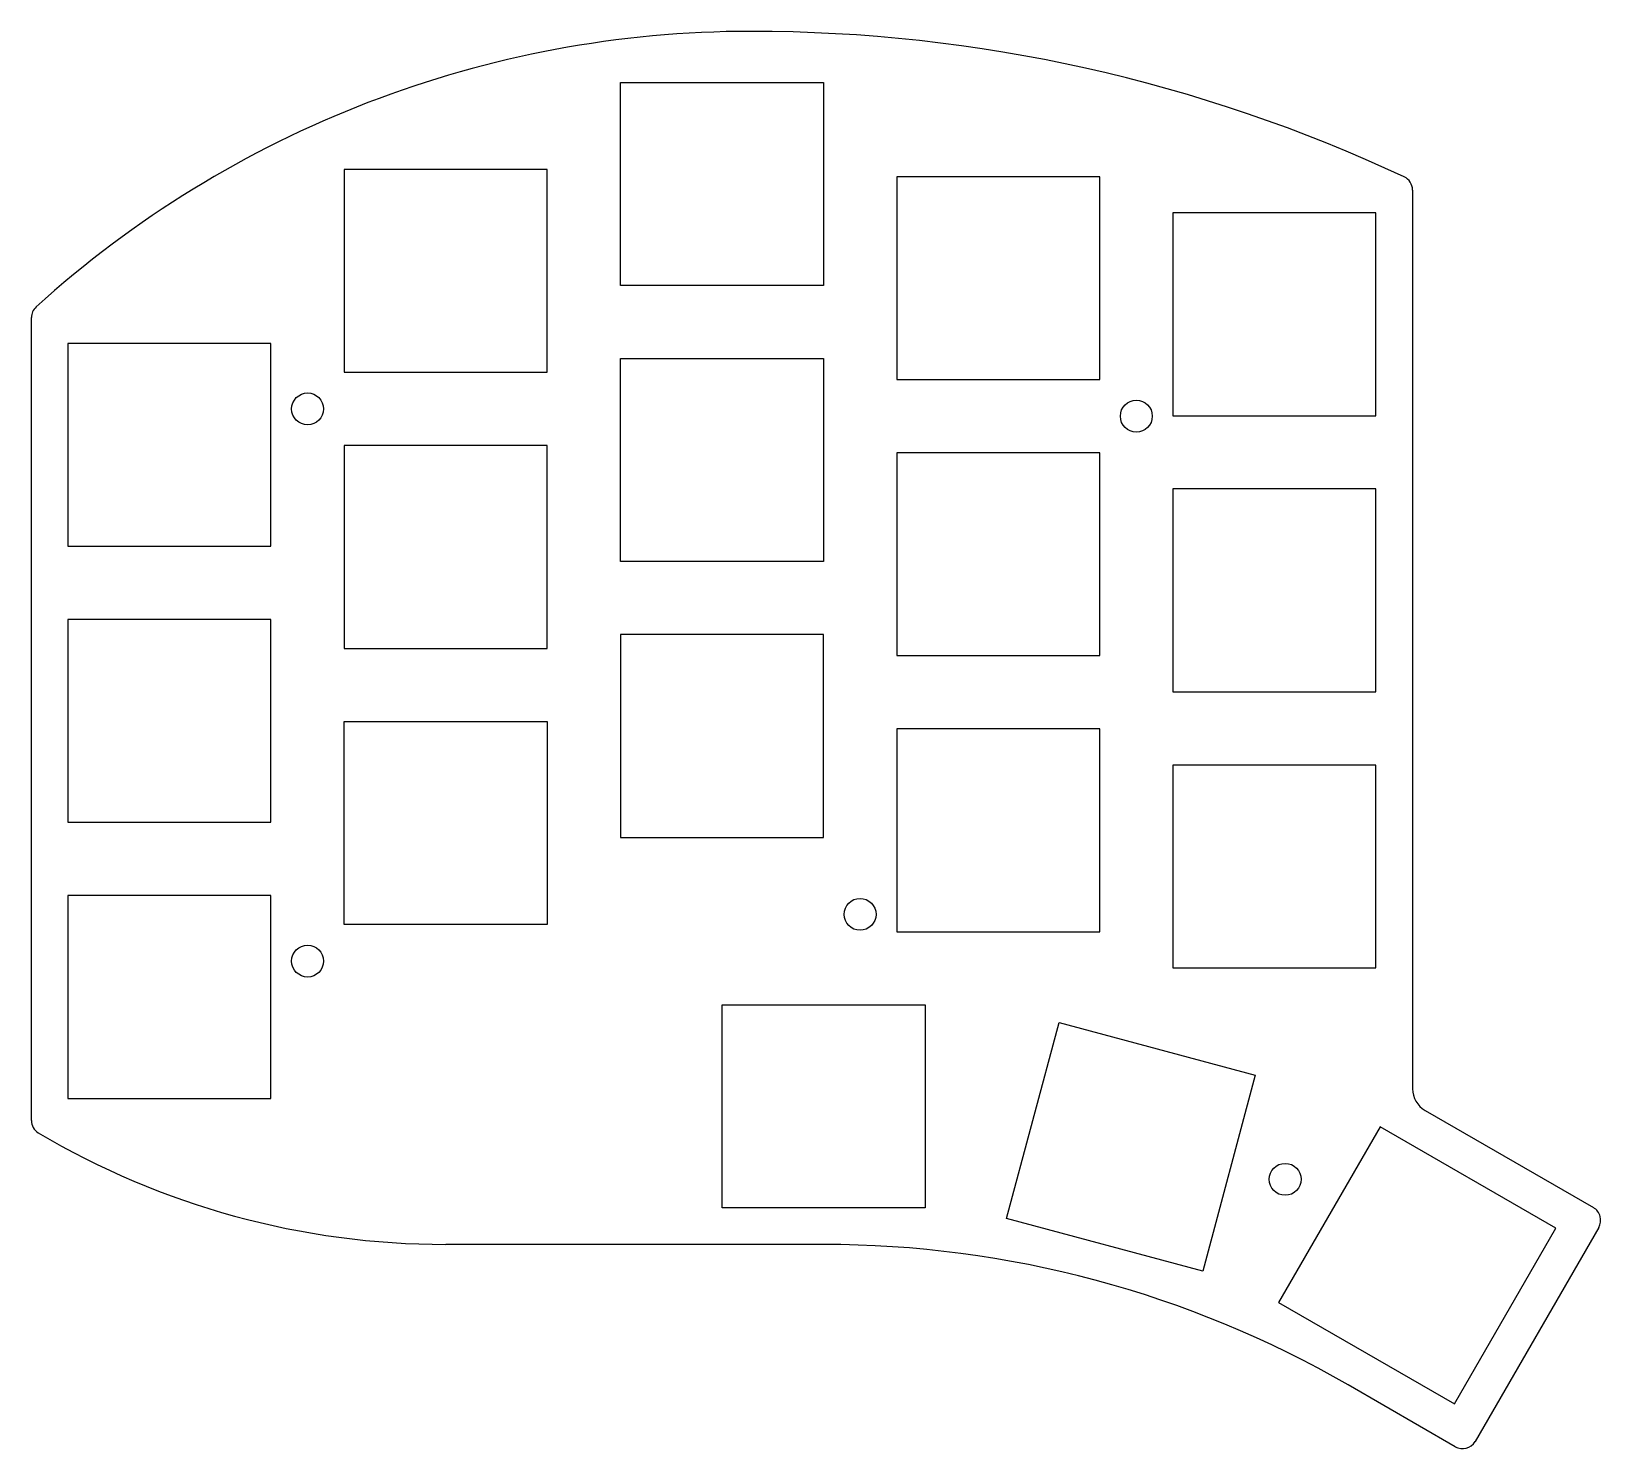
# Model space of a CAD drawing. Extents: x 0 to 108, y -79 to 19.
import ezdxf

# ---------------------------------------------------------------- set-up
doc = ezdxf.new("R2010")
doc.units = 0
doc.layers.add('Solid', color=7, linetype='CONTINUOUS')

msp = doc.modelspace()

# ---------------------------------------------------------------- linework, layer by layer
at = {"layer": 'Solid'}
for p, q in [((49.6242, 19.0013), (49.6242, 19.0013, 1.6)), ((49.6242, 19.0013), (49.6242, 19.0013, 1.6)), ((40.6245, 15.4759), (54.6245, 15.4759)), ((40.6245, 1.4759), (40.6245, 15.4759)), ((40.6245, 15.4759, 1.6), (54.6245, 15.4759, 1.6)), ((40.6245, 1.4759, 1.6), (40.6245, 15.4759, 1.6)), ((40.6245, 15.4759), (40.6245, 15.4759, 1.6)), ((40.6245, 15.4759, 1.6), (54.6245, 15.4759, 1.6)), ((40.6245, 15.4759), (54.6245, 15.4759)), ((40.6245, 1.4759, 1.6), (40.6245, 15.4759, 1.6)), ((40.6245, 15.4759), (40.6245, 15.4759, 1.6)), ((40.6245, 1.4759), (40.6245, 15.4759)), ((54.6245, 15.4759), (54.6245, 1.4759)), ((54.6245, 15.4759, 1.6), (54.6245, 1.4759, 1.6)), ((54.6245, 15.4759), (54.6245, 15.4759, 1.6)), ((54.6245, 15.4759), (54.6245, 15.4759, 1.6)), ((54.6245, 15.4759, 1.6), (54.6245, 1.4759, 1.6)), ((54.6245, 15.4759), (54.6245, 1.4759)), ((35.5745, 9.4754), (21.5745, 9.4754)), ((21.5745, 9.4754), (21.5745, -4.5246)), ((35.5745, 9.4754, 1.6), (21.5745, 9.4754, 1.6)), ((21.5745, 9.4754, 1.6), (21.5745, -4.5246, 1.6)), ((21.5745, 9.4754), (21.5745, 9.4754, 1.6)), ((21.5745, 9.4754, 1.6), (21.5745, -4.5246, 1.6)), ((21.5745, 9.4754), (21.5745, -4.5246)), ((35.5745, 9.4754, 1.6), (21.5745, 9.4754, 1.6)), ((21.5745, 9.4754), (21.5745, 9.4754, 1.6)), ((35.5745, 9.4754), (21.5745, 9.4754)), ((35.5745, -4.5246), (35.5745, 9.4754)), ((35.5745, -4.5246, 1.6), (35.5745, 9.4754, 1.6)), ((35.5745, -4.5246, 1.6), (35.5745, 9.4754, 1.6)), ((35.5745, 9.4754), (35.5745, 9.4754, 1.6)), ((35.5745, -4.5246), (35.5745, 9.4754)), ((35.5745, 9.4754), (35.5745, 9.4754, 1.6)), ((59.6745, 8.9759), (59.6745, -5.0241)), ((73.6745, 8.9759), (59.6745, 8.9759)), ((59.6745, 8.9759, 1.6), (59.6745, -5.0241, 1.6)), ((73.6745, 8.9759, 1.6), (59.6745, 8.9759, 1.6)), ((59.6745, 8.9759), (59.6745, 8.9759, 1.6)), ((59.6745, 8.9759, 1.6), (59.6745, -5.0241, 1.6)), ((59.6745, 8.9759), (59.6745, -5.0241)), ((73.6745, 8.9759, 1.6), (59.6745, 8.9759, 1.6)), ((59.6745, 8.9759), (59.6745, 8.9759, 1.6)), ((73.6745, 8.9759), (59.6745, 8.9759)), ((73.6745, -5.0241), (73.6745, 8.9759)), ((73.6745, -5.0241, 1.6), (73.6745, 8.9759, 1.6)), ((73.6745, 8.9759), (73.6745, 8.9759, 1.6)), ((73.6745, -5.0241, 1.6), (73.6745, 8.9759, 1.6)), ((73.6745, 8.9759), (73.6745, 8.9759, 1.6)), ((73.6745, -5.0241), (73.6745, 8.9759)), ((94.6737, 8.95681), (94.6737, 8.95681, 1.6)), ((94.6737, 8.95681), (94.6737, 8.95681, 1.6)), ((95.249, 8.05124), (95.2487, -53.9564)), ((95.249, 8.05124, 1.6), (95.2487, -53.9564, 1.6)), ((95.249, 8.05124, 1.6), (95.2487, -53.9564, 1.6)), ((95.249, 8.05124), (95.2487, -53.9564)), ((95.249, 8.05124), (95.249, 8.05124, 1.6)), ((95.249, 8.05124), (95.249, 8.05124, 1.6)), ((92.7245, 6.4759), (78.7245, 6.4759)), ((78.7245, 6.4759), (78.7245, -7.5241)), ((92.7245, 6.4759, 1.6), (78.7245, 6.4759, 1.6)), ((78.7245, 6.4759, 1.6), (78.7245, -7.5241, 1.6)), ((92.7245, 6.4759, 1.6), (78.7245, 6.4759, 1.6)), ((78.7245, 6.4759), (78.7245, 6.4759, 1.6)), ((92.7245, 6.4759), (78.7245, 6.4759)), ((78.7245, 6.4759), (78.7245, 6.4759, 1.6)), ((78.7245, 6.4759, 1.6), (78.7245, -7.5241, 1.6)), ((78.7245, 6.4759), (78.7245, -7.5241)), ((92.7245, -7.5241), (92.7245, 6.4759)), ((92.7245, -7.5241, 1.6), (92.7245, 6.4759, 1.6)), ((92.7245, 6.4759), (92.7245, 6.4759, 1.6)), ((92.7245, -7.5241, 1.6), (92.7245, 6.4759, 1.6)), ((92.7245, 6.4759), (92.7245, 6.4759, 1.6)), ((92.7245, -7.5241), (92.7245, 6.4759)), ((54.6245, 1.4759), (40.6245, 1.4759)), ((54.6245, 1.4759, 1.6), (40.6245, 1.4759, 1.6)), ((54.6245, 1.4759, 1.6), (40.6245, 1.4759, 1.6)), ((40.6245, 1.4759), (40.6245, 1.4759, 1.6)), ((54.6245, 1.4759), (40.6245, 1.4759)), ((40.6245, 1.4759), (40.6245, 1.4759, 1.6)), ((54.6245, 1.4759), (54.6245, 1.4759, 1.6)), ((54.6245, 1.4759), (54.6245, 1.4759, 1.6)), ((-0.00012, -56.1497), (-0.0001, -0.74985)), ((-0.00012, -56.1497, 1.6), (-0.0001, -0.74985, 1.6)), ((-0.00012, -56.1497, 1.6), (-0.0001, -0.74985, 1.6)), ((-0.00012, -56.1497), (-0.0001, -0.74985)), ((-0.0001, -0.74985), (-0.0001, -0.74985, 1.6)), ((-0.0001, -0.74985), (-0.0001, -0.74985, 1.6)), ((0.3237, -0.01319), (0.3237, -0.01319, 1.6)), ((0.3237, -0.01319), (0.3237, -0.01319, 1.6)), ((2.5245, -2.5246), (2.5245, -16.5246)), ((16.5245, -2.5246), (2.5245, -2.5246)), ((2.5245, -2.5246, 1.6), (2.5245, -16.5246, 1.6)), ((16.5245, -2.5246, 1.6), (2.5245, -2.5246, 1.6)), ((2.5245, -2.5246), (2.5245, -2.5246, 1.6)), ((2.5245, -2.5246, 1.6), (2.5245, -16.5246, 1.6)), ((2.5245, -2.5246), (2.5245, -16.5246)), ((16.5245, -2.5246, 1.6), (2.5245, -2.5246, 1.6)), ((2.5245, -2.5246), (2.5245, -2.5246, 1.6)), ((16.5245, -2.5246), (2.5245, -2.5246)), ((16.5245, -16.5246), (16.5245, -2.5246)), ((16.5245, -16.5246, 1.6), (16.5245, -2.5246, 1.6)), ((16.5245, -2.5246), (16.5245, -2.5246, 1.6)), ((16.5245, -16.5246, 1.6), (16.5245, -2.5246, 1.6)), ((16.5245, -2.5246), (16.5245, -2.5246, 1.6)), ((16.5245, -16.5246), (16.5245, -2.5246)), ((40.6245, -3.5741), (54.6245, -3.5741)), ((40.6245, -17.5741), (40.6245, -3.5741)), ((40.6245, -3.5741, 1.6), (54.6245, -3.5741, 1.6)), ((40.6245, -17.5741, 1.6), (40.6245, -3.5741, 1.6)), ((40.6245, -3.5741), (40.6245, -3.5741, 1.6)), ((40.6245, -3.5741, 1.6), (54.6245, -3.5741, 1.6)), ((40.6245, -3.5741), (54.6245, -3.5741)), ((40.6245, -17.5741, 1.6), (40.6245, -3.5741, 1.6)), ((40.6245, -3.5741), (40.6245, -3.5741, 1.6)), ((40.6245, -17.5741), (40.6245, -3.5741)), ((54.6245, -3.5741), (54.6245, -17.5741)), ((54.6245, -3.5741, 1.6), (54.6245, -17.5741, 1.6)), ((54.6245, -3.5741), (54.6245, -3.5741, 1.6)), ((54.6245, -3.5741), (54.6245, -3.5741, 1.6)), ((54.6245, -3.5741, 1.6), (54.6245, -17.5741, 1.6)), ((54.6245, -3.5741), (54.6245, -17.5741)), ((21.5745, -4.5246), (35.5745, -4.5246)), ((21.5745, -4.5246, 1.6), (35.5745, -4.5246, 1.6)), ((21.5745, -4.5246), (21.5745, -4.5246, 1.6)), ((21.5745, -4.5246, 1.6), (35.5745, -4.5246, 1.6)), ((21.5745, -4.5246), (35.5745, -4.5246)), ((21.5745, -4.5246), (21.5745, -4.5246, 1.6)), ((35.5745, -4.5246), (35.5745, -4.5246, 1.6)), ((35.5745, -4.5246), (35.5745, -4.5246, 1.6)), ((59.6745, -5.0241), (73.6745, -5.0241)), ((59.6745, -5.0241, 1.6), (73.6745, -5.0241, 1.6)), ((59.6745, -5.0241), (59.6745, -5.0241, 1.6)), ((59.6745, -5.0241), (59.6745, -5.0241, 1.6)), ((59.6745, -5.0241, 1.6), (73.6745, -5.0241, 1.6)), ((59.6745, -5.0241), (73.6745, -5.0241)), ((73.6745, -5.0241), (73.6745, -5.0241, 1.6)), ((73.6745, -5.0241), (73.6745, -5.0241, 1.6)), ((20.1495, -7.0496), (20.1495, -7.0496, 1.6)), ((20.1495, -7.0496), (20.1495, -7.0496, 1.6)), ((77.2995, -7.5491), (77.2995, -7.5491, 1.6)), ((77.2995, -7.5491), (77.2995, -7.5491, 1.6)), ((78.7245, -7.5241), (92.7245, -7.5241)), ((78.7245, -7.5241, 1.6), (92.7245, -7.5241, 1.6)), ((78.7245, -7.5241), (78.7245, -7.5241, 1.6)), ((78.7245, -7.5241, 1.6), (92.7245, -7.5241, 1.6)), ((78.7245, -7.5241), (92.7245, -7.5241)), ((78.7245, -7.5241), (78.7245, -7.5241, 1.6)), ((92.7245, -7.5241), (92.7245, -7.5241, 1.6)), ((92.7245, -7.5241), (92.7245, -7.5241, 1.6)), ((35.5745, -9.5746), (21.5745, -9.5746)), ((21.5745, -9.5746), (21.5745, -23.5746)), ((35.5745, -9.5746, 1.6), (21.5745, -9.5746, 1.6)), ((21.5745, -9.5746, 1.6), (21.5745, -23.5746, 1.6)), ((21.5745, -9.5746), (21.5745, -9.5746, 1.6)), ((21.5745, -9.5746, 1.6), (21.5745, -23.5746, 1.6)), ((21.5745, -9.5746), (21.5745, -23.5746)), ((35.5745, -9.5746, 1.6), (21.5745, -9.5746, 1.6)), ((21.5745, -9.5746), (21.5745, -9.5746, 1.6)), ((35.5745, -9.5746), (21.5745, -9.5746)), ((35.5745, -23.5746), (35.5745, -9.5746)), ((35.5745, -23.5746, 1.6), (35.5745, -9.5746, 1.6)), ((35.5745, -23.5746, 1.6), (35.5745, -9.5746, 1.6)), ((35.5745, -9.5746), (35.5745, -9.5746, 1.6)), ((35.5745, -23.5746), (35.5745, -9.5746)), ((35.5745, -9.5746), (35.5745, -9.5746, 1.6)), ((73.6745, -10.0741), (59.6745, -10.0741)), ((59.6745, -10.0741), (59.6745, -24.0741)), ((73.6745, -10.0741, 1.6), (59.6745, -10.0741, 1.6)), ((59.6745, -10.0741, 1.6), (59.6745, -24.0741, 1.6)), ((59.6745, -10.0741), (59.6745, -10.0741, 1.6)), ((59.6745, -10.0741, 1.6), (59.6745, -24.0741, 1.6)), ((59.6745, -10.0741), (59.6745, -24.0741)), ((73.6745, -10.0741, 1.6), (59.6745, -10.0741, 1.6)), ((59.6745, -10.0741), (59.6745, -10.0741, 1.6)), ((73.6745, -10.0741), (59.6745, -10.0741)), ((73.6745, -24.0741), (73.6745, -10.0741)), ((73.6745, -24.0741, 1.6), (73.6745, -10.0741, 1.6)), ((73.6745, -24.0741, 1.6), (73.6745, -10.0741, 1.6)), ((73.6745, -10.0741), (73.6745, -10.0741, 1.6)), ((73.6745, -24.0741), (73.6745, -10.0741)), ((73.6745, -10.0741), (73.6745, -10.0741, 1.6)), ((92.7245, -12.5741), (78.7245, -12.5741)), ((78.7245, -12.5741), (78.7245, -26.5741)), ((92.7245, -12.5741, 1.6), (78.7245, -12.5741, 1.6)), ((78.7245, -12.5741, 1.6), (78.7245, -26.5741, 1.6)), ((78.7245, -12.5741), (78.7245, -12.5741, 1.6)), ((78.7245, -12.5741, 1.6), (78.7245, -26.5741, 1.6)), ((78.7245, -12.5741), (78.7245, -26.5741)), ((92.7245, -12.5741, 1.6), (78.7245, -12.5741, 1.6)), ((78.7245, -12.5741), (78.7245, -12.5741, 1.6)), ((92.7245, -12.5741), (78.7245, -12.5741)), ((92.7245, -26.5741), (92.7245, -12.5741)), ((92.7245, -26.5741, 1.6), (92.7245, -12.5741, 1.6)), ((92.7245, -12.5741), (92.7245, -12.5741, 1.6)), ((92.7245, -26.5741, 1.6), (92.7245, -12.5741, 1.6)), ((92.7245, -12.5741), (92.7245, -12.5741, 1.6)), ((92.7245, -26.5741), (92.7245, -12.5741)), ((2.5245, -16.5246), (16.5245, -16.5246)), ((2.5245, -16.5246, 1.6), (16.5245, -16.5246, 1.6)), ((2.5245, -16.5246), (2.5245, -16.5246, 1.6)), ((2.5245, -16.5246), (2.5245, -16.5246, 1.6)), ((2.5245, -16.5246, 1.6), (16.5245, -16.5246, 1.6)), ((2.5245, -16.5246), (16.5245, -16.5246)), ((16.5245, -16.5246), (16.5245, -16.5246, 1.6)), ((16.5245, -16.5246), (16.5245, -16.5246, 1.6)), ((54.6245, -17.5741), (40.6245, -17.5741)), ((54.6245, -17.5741, 1.6), (40.6245, -17.5741, 1.6)), ((54.6245, -17.5741, 1.6), (40.6245, -17.5741, 1.6)), ((40.6245, -17.5741), (40.6245, -17.5741, 1.6)), ((54.6245, -17.5741), (40.6245, -17.5741)), ((40.6245, -17.5741), (40.6245, -17.5741, 1.6)), ((54.6245, -17.5741), (54.6245, -17.5741, 1.6)), ((54.6245, -17.5741), (54.6245, -17.5741, 1.6)), ((16.5245, -21.5746), (2.52451, -21.5746)), ((2.52451, -21.5746), (2.52451, -35.5746)), ((16.5245, -21.5746, 1.6), (2.52451, -21.5746, 1.6)), ((2.52451, -21.5746, 1.6), (2.52451, -35.5746, 1.6)), ((16.5245, -21.5746, 1.6), (2.52451, -21.5746, 1.6)), ((2.52451, -21.5746), (2.52451, -21.5746, 1.6)), ((16.5245, -21.5746), (2.52451, -21.5746)), ((2.52451, -21.5746), (2.52451, -21.5746, 1.6)), ((2.52451, -21.5746, 1.6), (2.52451, -35.5746, 1.6)), ((2.52451, -21.5746), (2.52451, -35.5746)), ((16.5245, -35.5746), (16.5245, -21.5746)), ((16.5245, -35.5746, 1.6), (16.5245, -21.5746, 1.6)), ((16.5245, -21.5746), (16.5245, -21.5746, 1.6)), ((16.5245, -35.5746, 1.6), (16.5245, -21.5746, 1.6)), ((16.5245, -21.5746), (16.5245, -21.5746, 1.6)), ((16.5245, -35.5746), (16.5245, -21.5746)), ((54.6245, -22.6241), (40.6245, -22.6241)), ((40.6245, -22.6241), (40.6245, -36.6241)), ((54.6245, -22.6241, 1.6), (40.6245, -22.6241, 1.6)), ((40.6245, -22.6241, 1.6), (40.6245, -36.6241, 1.6)), ((40.6245, -22.6241), (40.6245, -22.6241, 1.6)), ((40.6245, -22.6241, 1.6), (40.6245, -36.6241, 1.6)), ((40.6245, -22.6241), (40.6245, -36.6241)), ((54.6245, -22.6241, 1.6), (40.6245, -22.6241, 1.6)), ((40.6245, -22.6241), (40.6245, -22.6241, 1.6)), ((54.6245, -22.6241), (40.6245, -22.6241)), ((54.6245, -36.6241), (54.6245, -22.6241)), ((54.6245, -36.6241, 1.6), (54.6245, -22.6241, 1.6)), ((54.6245, -22.6241), (54.6245, -22.6241, 1.6)), ((54.6245, -36.6241, 1.6), (54.6245, -22.6241, 1.6)), ((54.6245, -22.6241), (54.6245, -22.6241, 1.6)), ((54.6245, -36.6241), (54.6245, -22.6241)), ((21.5745, -23.5746), (35.5745, -23.5746)), ((21.5745, -23.5746, 1.6), (35.5745, -23.5746, 1.6)), ((21.5745, -23.5746), (21.5745, -23.5746, 1.6)), ((21.5745, -23.5746, 1.6), (35.5745, -23.5746, 1.6)), ((21.5745, -23.5746), (35.5745, -23.5746)), ((21.5745, -23.5746), (21.5745, -23.5746, 1.6)), ((35.5745, -23.5746), (35.5745, -23.5746, 1.6)), ((35.5745, -23.5746), (35.5745, -23.5746, 1.6)), ((59.6745, -24.0741), (73.6745, -24.0741)), ((59.6745, -24.0741, 1.6), (73.6745, -24.0741, 1.6)), ((59.6745, -24.0741), (59.6745, -24.0741, 1.6)), ((59.6745, -24.0741, 1.6), (73.6745, -24.0741, 1.6)), ((59.6745, -24.0741), (73.6745, -24.0741)), ((59.6745, -24.0741), (59.6745, -24.0741, 1.6)), ((73.6745, -24.0741), (73.6745, -24.0741, 1.6)), ((73.6745, -24.0741), (73.6745, -24.0741, 1.6)), ((78.7245, -26.5741), (92.7245, -26.5741)), ((78.7245, -26.5741, 1.6), (92.7245, -26.5741, 1.6)), ((78.7245, -26.5741), (78.7245, -26.5741, 1.6)), ((78.7245, -26.5741, 1.6), (92.7245, -26.5741, 1.6)), ((78.7245, -26.5741), (92.7245, -26.5741)), ((78.7245, -26.5741), (78.7245, -26.5741, 1.6)), ((92.7245, -26.5741), (92.7245, -26.5741, 1.6)), ((92.7245, -26.5741), (92.7245, -26.5741, 1.6)), ((21.5745, -28.6246), (35.5745, -28.6246)), ((21.5745, -42.6246), (21.5745, -28.6246)), ((21.5745, -28.6246, 1.6), (35.5745, -28.6246, 1.6)), ((21.5745, -42.6246, 1.6), (21.5745, -28.6246, 1.6)), ((21.5745, -42.6246, 1.6), (21.5745, -28.6246, 1.6)), ((21.5745, -28.6246), (21.5745, -28.6246, 1.6)), ((21.5745, -42.6246), (21.5745, -28.6246)), ((21.5745, -28.6246), (21.5745, -28.6246, 1.6)), ((21.5745, -28.6246, 1.6), (35.5745, -28.6246, 1.6)), ((21.5745, -28.6246), (35.5745, -28.6246)), ((35.5745, -28.6246), (35.5745, -42.6246)), ((35.5745, -28.6246, 1.6), (35.5745, -42.6246, 1.6)), ((35.5745, -28.6246), (35.5745, -28.6246, 1.6)), ((35.5745, -28.6246), (35.5745, -28.6246, 1.6)), ((35.5745, -28.6246, 1.6), (35.5745, -42.6246, 1.6)), ((35.5745, -28.6246), (35.5745, -42.6246)), ((73.6745, -29.1241), (59.6745, -29.1241)), ((59.6745, -29.1241), (59.6745, -43.1241)), ((73.6745, -29.1241, 1.6), (59.6745, -29.1241, 1.6)), ((59.6745, -29.1241, 1.6), (59.6745, -43.1241, 1.6)), ((59.6745, -29.1241), (59.6745, -29.1241, 1.6)), ((59.6745, -29.1241, 1.6), (59.6745, -43.1241, 1.6)), ((59.6745, -29.1241), (59.6745, -43.1241)), ((73.6745, -29.1241, 1.6), (59.6745, -29.1241, 1.6)), ((59.6745, -29.1241), (59.6745, -29.1241, 1.6)), ((73.6745, -29.1241), (59.6745, -29.1241)), ((73.6745, -43.1241), (73.6745, -29.1241)), ((73.6745, -43.1241, 1.6), (73.6745, -29.1241, 1.6)), ((73.6745, -43.1241, 1.6), (73.6745, -29.1241, 1.6)), ((73.6745, -29.1241), (73.6745, -29.1241, 1.6)), ((73.6745, -43.1241), (73.6745, -29.1241)), ((73.6745, -29.1241), (73.6745, -29.1241, 1.6)), ((92.7245, -31.6241), (78.7245, -31.6241)), ((78.7245, -31.6241), (78.7245, -45.6241)), ((92.7245, -31.6241, 1.6), (78.7245, -31.6241, 1.6)), ((78.7245, -31.6241, 1.6), (78.7245, -45.6241, 1.6)), ((78.7245, -31.6241), (78.7245, -31.6241, 1.6)), ((78.7245, -31.6241, 1.6), (78.7245, -45.6241, 1.6)), ((78.7245, -31.6241), (78.7245, -45.6241)), ((92.7245, -31.6241, 1.6), (78.7245, -31.6241, 1.6)), ((78.7245, -31.6241), (78.7245, -31.6241, 1.6)), ((92.7245, -31.6241), (78.7245, -31.6241)), ((92.7245, -45.6241), (92.7245, -31.6241)), ((92.7245, -45.6241, 1.6), (92.7245, -31.6241, 1.6)), ((92.7245, -45.6241, 1.6), (92.7245, -31.6241, 1.6)), ((92.7245, -31.6241), (92.7245, -31.6241, 1.6)), ((92.7245, -45.6241), (92.7245, -31.6241)), ((92.7245, -31.6241), (92.7245, -31.6241, 1.6)), ((2.52451, -35.5746), (16.5245, -35.5746)), ((2.52451, -35.5746, 1.6), (16.5245, -35.5746, 1.6)), ((2.52451, -35.5746), (2.52451, -35.5746, 1.6)), ((2.52451, -35.5746, 1.6), (16.5245, -35.5746, 1.6)), ((2.52451, -35.5746), (16.5245, -35.5746)), ((2.52451, -35.5746), (2.52451, -35.5746, 1.6)), ((16.5245, -35.5746), (16.5245, -35.5746, 1.6)), ((16.5245, -35.5746), (16.5245, -35.5746, 1.6)), ((40.6245, -36.6241), (54.6245, -36.6241)), ((40.6245, -36.6241, 1.6), (54.6245, -36.6241, 1.6)), ((40.6245, -36.6241), (40.6245, -36.6241, 1.6)), ((40.6245, -36.6241, 1.6), (54.6245, -36.6241, 1.6)), ((40.6245, -36.6241), (54.6245, -36.6241)), ((40.6245, -36.6241), (40.6245, -36.6241, 1.6)), ((54.6245, -36.6241), (54.6245, -36.6241, 1.6)), ((54.6245, -36.6241), (54.6245, -36.6241, 1.6)), ((2.5245, -40.6246), (2.5245, -54.6246)), ((16.5245, -40.6246), (2.5245, -40.6246)), ((2.5245, -40.6246, 1.6), (2.5245, -54.6246, 1.6)), ((16.5245, -40.6246, 1.6), (2.5245, -40.6246, 1.6)), ((2.5245, -40.6246), (2.5245, -40.6246, 1.6)), ((2.5245, -40.6246, 1.6), (2.5245, -54.6246, 1.6)), ((2.5245, -40.6246), (2.5245, -54.6246)), ((16.5245, -40.6246, 1.6), (2.5245, -40.6246, 1.6)), ((2.5245, -40.6246), (2.5245, -40.6246, 1.6)), ((16.5245, -40.6246), (2.5245, -40.6246)), ((16.5245, -54.6246), (16.5245, -40.6246)), ((16.5245, -54.6246, 1.6), (16.5245, -40.6246, 1.6)), ((16.5245, -40.6246), (16.5245, -40.6246, 1.6)), ((16.5245, -54.6246, 1.6), (16.5245, -40.6246, 1.6)), ((16.5245, -40.6246), (16.5245, -40.6246, 1.6)), ((16.5245, -54.6246), (16.5245, -40.6246)), ((58.249, -41.924), (58.249, -41.924, 1.6)), ((58.249, -41.924), (58.249, -41.924, 1.6)), ((35.5745, -42.6246), (21.5745, -42.6246)), ((35.5745, -42.6246, 1.6), (21.5745, -42.6246, 1.6)), ((35.5745, -42.6246, 1.6), (21.5745, -42.6246, 1.6)), ((21.5745, -42.6246), (21.5745, -42.6246, 1.6)), ((35.5745, -42.6246), (21.5745, -42.6246)), ((21.5745, -42.6246), (21.5745, -42.6246, 1.6)), ((35.5745, -42.6246), (35.5745, -42.6246, 1.6)), ((35.5745, -42.6246), (35.5745, -42.6246, 1.6)), ((59.6745, -43.1241), (73.6745, -43.1241)), ((59.6745, -43.1241, 1.6), (73.6745, -43.1241, 1.6)), ((59.6745, -43.1241), (59.6745, -43.1241, 1.6)), ((59.6745, -43.1241, 1.6), (73.6745, -43.1241, 1.6)), ((59.6745, -43.1241), (73.6745, -43.1241)), ((59.6745, -43.1241), (59.6745, -43.1241, 1.6)), ((73.6745, -43.1241), (73.6745, -43.1241, 1.6)), ((73.6745, -43.1241), (73.6745, -43.1241, 1.6)), ((20.1495, -45.1496), (20.1495, -45.1496, 1.6)), ((20.1495, -45.1496), (20.1495, -45.1496, 1.6)), ((78.7245, -45.6241), (92.7245, -45.6241)), ((78.7245, -45.6241, 1.6), (92.7245, -45.6241, 1.6)), ((78.7245, -45.6241), (78.7245, -45.6241, 1.6)), ((78.7245, -45.6241, 1.6), (92.7245, -45.6241, 1.6)), ((78.7245, -45.6241), (92.7245, -45.6241)), ((78.7245, -45.6241), (78.7245, -45.6241, 1.6)), ((92.7245, -45.6241), (92.7245, -45.6241, 1.6)), ((92.7245, -45.6241), (92.7245, -45.6241, 1.6)), ((47.6366, -48.1746), (61.6366, -48.1746)), ((47.6366, -62.1746), (47.6366, -48.1746)), ((47.6366, -48.1746, 1.6), (61.6366, -48.1746, 1.6)), ((47.6366, -62.1746, 1.6), (47.6366, -48.1746, 1.6)), ((47.6366, -62.1746, 1.6), (47.6366, -48.1746, 1.6)), ((47.6366, -48.1746), (47.6366, -48.1746, 1.6)), ((47.6366, -62.1746), (47.6366, -48.1746)), ((47.6366, -48.1746), (47.6366, -48.1746, 1.6)), ((47.6366, -48.1746, 1.6), (61.6366, -48.1746, 1.6)), ((47.6366, -48.1746), (61.6366, -48.1746)), ((61.6366, -48.1746), (61.6366, -62.1746)), ((61.6366, -48.1746, 1.6), (61.6366, -62.1746, 1.6)), ((61.6366, -48.1746), (61.6366, -48.1746, 1.6)), ((61.6366, -48.1746), (61.6366, -48.1746, 1.6)), ((61.6366, -48.1746, 1.6), (61.6366, -62.1746, 1.6)), ((61.6366, -48.1746), (61.6366, -62.1746)), ((67.2543, -62.9145), (70.8778, -49.3916)), ((67.2543, -62.9145, 1.6), (70.8778, -49.3916, 1.6)), ((67.2543, -62.9145, 1.6), (70.8778, -49.3916, 1.6)), ((67.2543, -62.9145), (70.8778, -49.3916)), ((70.8778, -49.3916), (84.4008, -53.015)), ((70.8778, -49.3916, 1.6), (84.4008, -53.015, 1.6)), ((70.8778, -49.3916), (70.8778, -49.3916, 1.6)), ((70.8778, -49.3916), (70.8778, -49.3916, 1.6)), ((70.8778, -49.3916, 1.6), (84.4008, -53.015, 1.6)), ((70.8778, -49.3916), (84.4008, -53.015)), ((84.4008, -53.015), (80.7773, -66.538)), ((84.4008, -53.015, 1.6), (80.7773, -66.538, 1.6)), ((84.4008, -53.015, 1.6), (80.7773, -66.538, 1.6)), ((84.4008, -53.015), (80.7773, -66.538)), ((84.4008, -53.015), (84.4008, -53.015, 1.6)), ((84.4008, -53.015), (84.4008, -53.015, 1.6)), ((95.2487, -53.9564), (95.2487, -53.9564, 1.6)), ((95.2487, -53.9564), (95.2487, -53.9564, 1.6)), ((2.5245, -54.6246), (16.5245, -54.6246)), ((2.5245, -54.6246, 1.6), (16.5245, -54.6246, 1.6)), ((2.5245, -54.6246), (2.5245, -54.6246, 1.6)), ((2.5245, -54.6246), (2.5245, -54.6246, 1.6)), ((2.5245, -54.6246, 1.6), (16.5245, -54.6246, 1.6)), ((2.5245, -54.6246), (16.5245, -54.6246)), ((16.5245, -54.6246), (16.5245, -54.6246, 1.6)), ((16.5245, -54.6246), (16.5245, -54.6246, 1.6)), ((-0.00012, -56.1497), (-0.00012, -56.1497, 1.6)), ((-0.00012, -56.1497), (-0.00012, -56.1497, 1.6)), ((96.1149, -55.4562), (107.72, -62.1569)), ((96.1149, -55.4562, 1.6), (107.72, -62.1569, 1.6)), ((96.1149, -55.4562), (96.1149, -55.4562, 1.6)), ((96.1149, -55.4562, 1.6), (107.72, -62.1569, 1.6)), ((96.1149, -55.4562), (107.72, -62.1569)), ((96.1149, -55.4562), (96.1149, -55.4562, 1.6)), ((0.47329, -56.9991), (0.47329, -56.9991, 1.6)), ((0.47329, -56.9991), (0.47329, -56.9991, 1.6)), ((93.0123, -56.5823), (86.0123, -68.7067)), ((93.0123, -56.5823, 1.6), (86.0123, -68.7067, 1.6)), ((93.0123, -56.5823, 1.6), (86.0123, -68.7067, 1.6)), ((93.0123, -56.5823), (86.0123, -68.7067)), ((105.137, -63.5823), (93.0123, -56.5823)), ((105.137, -63.5823, 1.6), (93.0123, -56.5823, 1.6)), ((93.0123, -56.5823), (93.0123, -56.5823, 1.6)), ((105.137, -63.5823, 1.6), (93.0123, -56.5823, 1.6)), ((93.0123, -56.5823), (93.0123, -56.5823, 1.6)), ((105.137, -63.5823), (93.0123, -56.5823)), ((87.5662, -60.2069), (87.5662, -60.2069, 1.6)), ((87.5662, -60.2069), (87.5662, -60.2069, 1.6)), ((61.6366, -62.1746), (47.6366, -62.1746)), ((61.6366, -62.1746, 1.6), (47.6366, -62.1746, 1.6)), ((61.6366, -62.1746, 1.6), (47.6366, -62.1746, 1.6)), ((47.6366, -62.1746), (47.6366, -62.1746, 1.6)), ((61.6366, -62.1746), (47.6366, -62.1746)), ((47.6366, -62.1746), (47.6366, -62.1746, 1.6)), ((61.6366, -62.1746), (61.6366, -62.1746, 1.6)), ((61.6366, -62.1746), (61.6366, -62.1746, 1.6)), ((107.72, -62.1569), (107.72, -62.1569, 1.6)), ((107.72, -62.1569), (107.72, -62.1569, 1.6)), ((80.7773, -66.538), (67.2543, -62.9145)), ((80.7773, -66.538, 1.6), (67.2543, -62.9145, 1.6)), ((80.7773, -66.538, 1.6), (67.2543, -62.9145, 1.6)), ((67.2543, -62.9145), (67.2543, -62.9145, 1.6)), ((80.7773, -66.538), (67.2543, -62.9145)), ((67.2543, -62.9145), (67.2543, -62.9145, 1.6)), ((98.1366, -75.7067), (105.137, -63.5823)), ((98.1366, -75.7067, 1.6), (105.137, -63.5823, 1.6)), ((98.1366, -75.7067, 1.6), (105.137, -63.5823, 1.6)), ((98.1366, -75.7067), (105.137, -63.5823)), ((108.086, -63.5229, 1.6), (99.5609, -78.2889, 1.6)), ((108.086, -63.5229), (99.5609, -78.2889)), ((108.086, -63.5229), (99.5609, -78.2889)), ((108.086, -63.5229, 1.6), (99.5609, -78.2889, 1.6)), ((105.137, -63.5823), (105.137, -63.5823, 1.6)), ((105.137, -63.5823), (105.137, -63.5823, 1.6)), ((108.086, -63.5229), (108.086, -63.5229, 1.6)), ((108.086, -63.5229), (108.086, -63.5229, 1.6)), ((54.6367, -64.6997), (28.5748, -64.7001)), ((54.6367, -64.6997, 1.6), (28.5748, -64.7001, 1.6)), ((54.6367, -64.6997, 1.6), (28.5748, -64.7001, 1.6)), ((54.6367, -64.6997), (28.5748, -64.7001)), ((28.5748, -64.7001), (28.5748, -64.7001, 1.6)), ((28.5748, -64.7001), (28.5748, -64.7001, 1.6)), ((54.6367, -64.6997), (54.6367, -64.6997, 1.6)), ((54.6367, -64.6997), (54.6367, -64.6997, 1.6)), ((80.7773, -66.538), (80.7773, -66.538, 1.6)), ((80.7773, -66.538), (80.7773, -66.538, 1.6)), ((86.0123, -68.7067), (98.1366, -75.7067)), ((86.0123, -68.7067, 1.6), (98.1366, -75.7067, 1.6)), ((86.0123, -68.7067), (86.0123, -68.7067, 1.6)), ((86.0123, -68.7067), (86.0123, -68.7067, 1.6)), ((86.0123, -68.7067, 1.6), (98.1366, -75.7067, 1.6)), ((86.0123, -68.7067), (98.1366, -75.7067)), ((98.1949, -78.6549), (90.8122, -74.3925)), ((98.1949, -78.6549, 1.6), (90.8122, -74.3925, 1.6)), ((98.1949, -78.6549, 1.6), (90.8122, -74.3925, 1.6)), ((90.8122, -74.3925), (90.8122, -74.3925, 1.6)), ((98.1949, -78.6549), (90.8122, -74.3925)), ((90.8122, -74.3925), (90.8122, -74.3925, 1.6)), ((98.1366, -75.7067), (98.1366, -75.7067, 1.6)), ((98.1366, -75.7067), (98.1366, -75.7067, 1.6)), ((98.1949, -78.6549), (98.1949, -78.6549, 1.6)), ((98.1949, -78.6549), (98.1949, -78.6549, 1.6)), ((99.5609, -78.2889), (99.5609, -78.2889, 1.6)), ((99.5609, -78.2889), (99.5609, -78.2889, 1.6))]:
    msp.add_line(p, q, dxfattribs=at)
for centre in [(19.0495, -7.0496), (19.0495, -7.0496), (19.0495, -7.0496), (19.0495, -7.0496), (76.1995, -7.5491), (76.1995, -7.5491), (76.1995, -7.5491), (76.1995, -7.5491), (57.149, -41.924), (57.149, -41.924), (57.149, -41.924), (57.149, -41.924), (19.0495, -45.1496), (19.0495, -45.1496), (19.0495, -45.1496), (19.0495, -45.1496), (86.4662, -60.2069), (86.4662, -60.2069), (86.4662, -60.2069), (86.4662, -60.2069)]:
    msp.add_circle(centre, 1.1, dxfattribs=at)
for centre, radius, start, end in [((49.6242, -54.4186), 73.42, 90, 132.182), ((49.6242, -54.4186, 1.6), 73.42, 90, 132.182), ((49.6242, -54.4186), 73.42, 90, 132.182), ((49.6242, -54.4186, 1.6), 73.42, 90, 132.182), ((49.6236, -87.0465), 106.048, 64.8614, 89.9997), ((49.6236, -87.0465, 1.6), 106.048, 64.8614, 89.9997), ((49.6236, -87.0465), 106.048, 64.8614, 89.9997), ((49.6236, -87.0465, 1.6), 106.048, 64.8614, 89.9997), ((94.2485, 8.05122), 1.00043, 0.0011454, 64.8507), ((94.2485, 8.05122, 1.6), 1.00043, 0.0011454, 64.8507), ((94.2485, 8.05122), 1.00043, 0.0011454, 64.8507), ((94.2485, 8.05122, 1.6), 1.00043, 0.0011454, 64.8507), ((0.99971, -0.74982), 0.99981, 132.543, -179.998), ((0.99971, -0.74982, 1.6), 0.99981, 132.543, -179.998), ((0.99971, -0.74982), 0.99981, 132.543, -179.998), ((0.99971, -0.74982, 1.6), 0.99981, 132.543, -179.998), ((96.9807, -53.956), 1.73207, -179.99, -119.991), ((96.9807, -53.956, 1.6), 1.73207, -179.99, -119.991), ((96.9807, -53.956), 1.73207, -179.99, -119.991), ((96.9807, -53.956, 1.6), 1.73207, -179.99, -119.991), ((0.99858, -56.1497), 0.9987, -179.998, -121.734), ((0.99858, -56.1497, 1.6), 0.9987, -179.998, -121.734), ((0.99858, -56.1497), 0.9987, -179.998, -121.734), ((0.99858, -56.1497, 1.6), 0.9987, -179.998, -121.734), ((28.575, -9.5766), 55.1235, -120.65, -90.0002), ((28.575, -9.5766, 1.6), 55.1235, -120.65, -90.0002), ((28.575, -9.5766), 55.1235, -120.65, -90.0002), ((28.575, -9.5766, 1.6), 55.1235, -120.65, -90.0002), ((107.22, -63.0229), 1, -30.0002, 60.0003), ((107.22, -63.0229, 1.6), 1, -30.0002, 60.0003), ((107.22, -63.0229), 1, -30.0002, 60.0003), ((107.22, -63.0229, 1.6), 1, -30.0002, 60.0003), ((54.6367, -137.054), 72.3542, 60.0014, 90), ((54.6367, -137.054, 1.6), 72.3542, 60.0014, 90), ((54.6367, -137.054), 72.3542, 60.0014, 90), ((54.6367, -137.054, 1.6), 72.3542, 60.0014, 90), ((98.6949, -77.7888), 1, -119.999, -29.9999), ((98.6949, -77.7888, 1.6), 1, -119.999, -29.9999), ((98.6949, -77.7888), 1, -119.999, -29.9999), ((98.6949, -77.7888, 1.6), 1, -119.999, -29.9999)]:
    msp.add_arc(centre, radius, start, end, dxfattribs=at)

doc.saveas('drawing.dxf')
